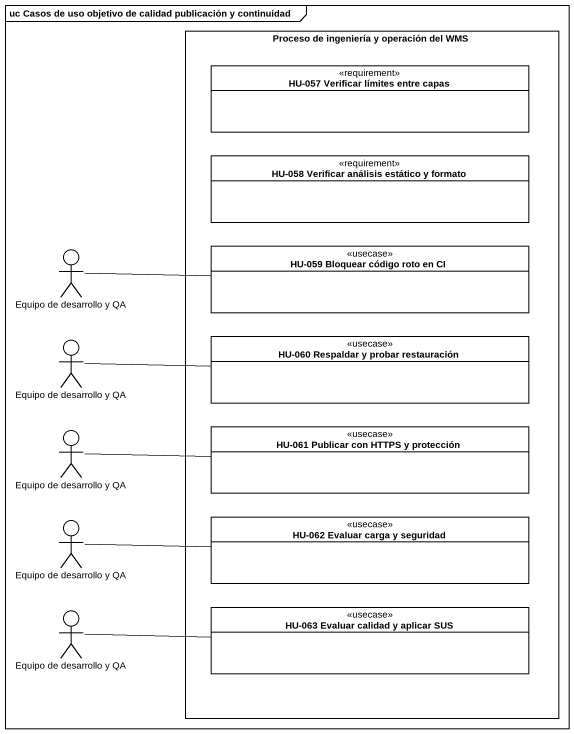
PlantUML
@startuml
mainframe uc Casos de uso objetivo de calidad publicación y continuidad
allowmixing
hide circle
hide empty members
rectangle "Proceso de ingeniería y operación del WMS" as Proceso_de_ingeniería_y {
  class "HU-057 Verificar límites entre capas" as HU_057_Verificar_límites <<requirement>>
  class "HU-058 Verificar análisis estático y formato" as HU_058_Verificar_análisis <<requirement>>
  class "HU-059 Bloquear código roto en CI" as HU_059_Bloquear_código_roto <<usecase>>
  class "HU-060 Respaldar y probar restauración" as HU_060_Respaldar_y_probar <<usecase>>
  class "HU-061 Publicar con HTTPS y protección" as HU_061_Publicar_con_HTTPS_y <<usecase>>
  class "HU-062 Evaluar carga y seguridad" as HU_062_Evaluar_carga_y <<usecase>>
  class "HU-063 Evaluar calidad y aplicar SUS" as HU_063_Evaluar_calidad_y <<usecase>>
}
actor "Equipo de desarrollo y QA" as Equipo_de_desarrollo_y_QA
actor "Equipo de desarrollo y QA" as Equipo_de_desarrollo_y_QA_2
actor "Equipo de desarrollo y QA" as Equipo_de_desarrollo_y_QA_3
actor "Equipo de desarrollo y QA" as Equipo_de_desarrollo_y_QA_4
actor "Equipo de desarrollo y QA" as Equipo_de_desarrollo_y_QA_5
Equipo_de_desarrollo_y_QA -right- HU_059_Bloquear_código_roto
Equipo_de_desarrollo_y_QA_2 -right- HU_060_Respaldar_y_probar
Equipo_de_desarrollo_y_QA_3 -right- HU_061_Publicar_con_HTTPS_y
Equipo_de_desarrollo_y_QA_4 -right- HU_062_Evaluar_carga_y
Equipo_de_desarrollo_y_QA_5 -right- HU_063_Evaluar_calidad_y
@enduml
